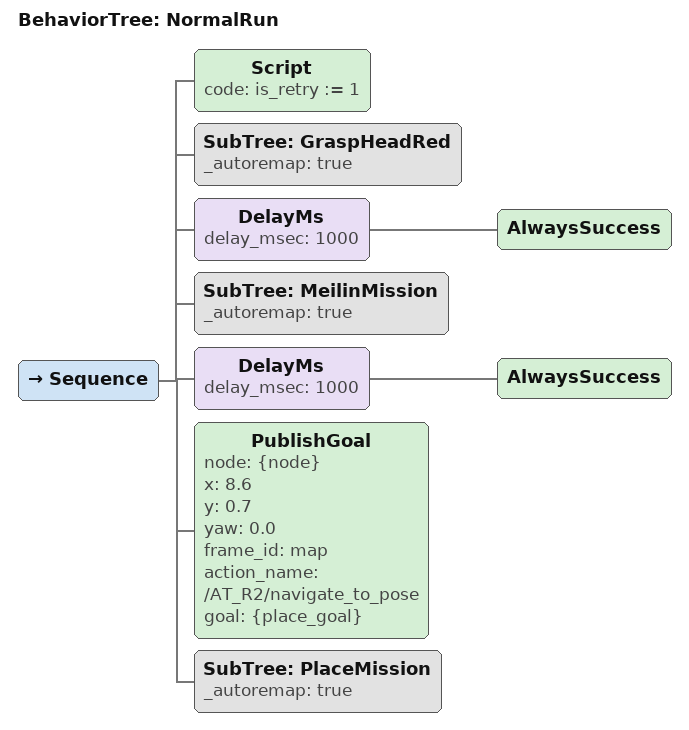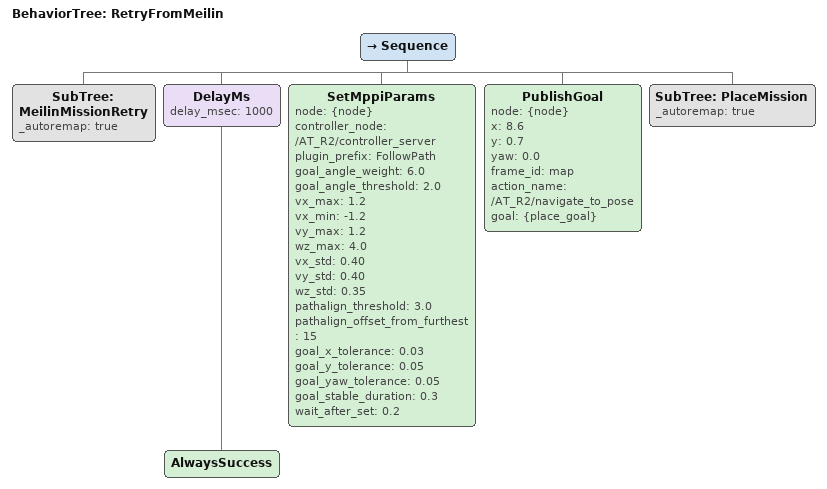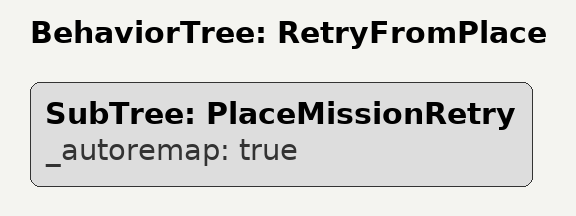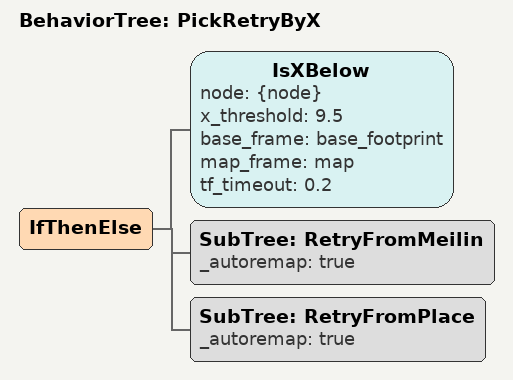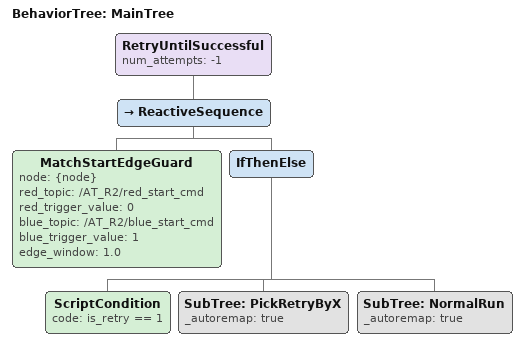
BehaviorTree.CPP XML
<?xml version="1.0"?>
<root BTCPP_format="4" main_tree_to_execute="MainTree">

  <include path="grasp_head_red.xml"/>
  <include path="meilin_mission.xml"/>
  <include path="place_mission_red_match.xml"/>
  <include path="meilin_mission_retry.xml"/>
  <include path="place_mission_retry.xml"/>

  <!-- ===== 首跑流程 (= 原 r2_bt_red_match 的 MainTree 主体) ===== -->
  <BehaviorTree ID="NormalRun">
    <Sequence>
      <!-- 一进入就翻标志, 之后被中断重来永远走重试分支, 不再回 NormalRun -->
      <Script code="is_retry := 1"/>

      <SubTree ID="GraspHeadRed" _autoremap="true"/>
      <DelayMs delay_msec="1000">
          <AlwaysSuccess/>
      </DelayMs>
      <SubTree ID="MeilinMission" _autoremap="true"/>
      <DelayMs delay_msec="1000">
          <AlwaysSuccess/>
      </DelayMs>

      <PublishGoal node="{node}"
                   x="8.6"
                   y="0.7"
                   yaw="0.0"
                   frame_id="map"
                   action_name="/AT_R2/navigate_to_pose"
                   goal="{place_goal}"/>

      <SubTree ID="PlaceMission" _autoremap="true"/>
    </Sequence>
  </BehaviorTree>

  <!-- ===== 重试树 A: 梅林起 (x < 9.5, 还在梅林段) =====
       梅林重来(MeilinMissionRetry, 无内部等待) -> 导航到放块起点 -> 放块重来。
       两个 retry 子树内部已含各自的初始化, 这里不再外套等待。 -->
  <BehaviorTree ID="RetryFromMeilin">
    <Sequence>
      <SubTree ID="MeilinMissionRetry" _autoremap="true"/>
      <DelayMs delay_msec="1000">
          <AlwaysSuccess/>
      </DelayMs>
      <SetMppiParams node="{node}"
               controller_node="/AT_R2/controller_server"
               plugin_prefix="FollowPath"
               goal_angle_weight="6.0"
               goal_angle_threshold="2.0"
               vx_max="1.2"
               vx_min="-1.2"
               vy_max="1.2"
               wz_max="4.0"
               vx_std="0.40"
               vy_std="0.40"
               wz_std="0.35"
               pathalign_threshold="3.0"
               pathalign_offset_from_furthest="15"
               goal_x_tolerance="0.03"
               goal_y_tolerance="0.05"
               goal_yaw_tolerance="0.05"
               goal_stable_duration="0.3"
               wait_after_set="0.2"/>

      <PublishGoal node="{node}"
                   x="8.6"
                   y="0.7"
                   yaw="0.0"
                   frame_id="map"
                   action_name="/AT_R2/navigate_to_pose"
                   goal="{place_goal}"/>

      <SubTree ID="PlaceMission" _autoremap="true"/>
    </Sequence>
  </BehaviorTree>

  <!-- ===== 重试树 B: 放块起 (x >= 9.5, 已到放块段) =====
       只重来放块。PlaceMissionRetry 自带初始化(导航 11.5,0.7,1.57 + 摆 hold_block_red
       + 两气泵开 + 等 zone3_cmd), 这里直接调用。 -->
  <BehaviorTree ID="RetryFromPlace">
    <SubTree ID="PlaceMissionRetry" _autoremap="true"/>
  </BehaviorTree>

  <!-- ===== 中断后按 base_footprint 的 x 选重试树 =====
       x < 9.5 -> 梅林起; x >= 9.5 或 TF 失败 -> 放块起 -->
  <BehaviorTree ID="PickRetryByX">
    <IfThenElse>
      <IsXBelow node="{node}"
                x_threshold="9.5"
                base_frame="base_footprint"
                map_frame="map"
                tf_timeout="0.2"/>
      <SubTree ID="RetryFromMeilin" _autoremap="true"/>
      <SubTree ID="RetryFromPlace"  _autoremap="true"/>
    </IfThenElse>
  </BehaviorTree>

  <!-- ===== 顶层: 无限"跑一轮, 被守卫打断就重选重来" ===== -->
  <BehaviorTree ID="MainTree">
    <RetryUntilSuccessful num_attempts="-1">
      <ReactiveSequence>
        <MatchStartEdgeGuard node="{node}"
                             red_topic="/AT_R2/red_start_cmd"
                             red_trigger_value="0"
                             blue_topic="/AT_R2/blue_start_cmd"
                             blue_trigger_value="1"
                             edge_window="1.0"/>
        <IfThenElse>
          <ScriptCondition code="is_retry == 1"/>
          <SubTree ID="PickRetryByX" _autoremap="true"/>
          <SubTree ID="NormalRun"    _autoremap="true"/>
        </IfThenElse>
      </ReactiveSequence>
    </RetryUntilSuccessful>
  </BehaviorTree>

</root>
